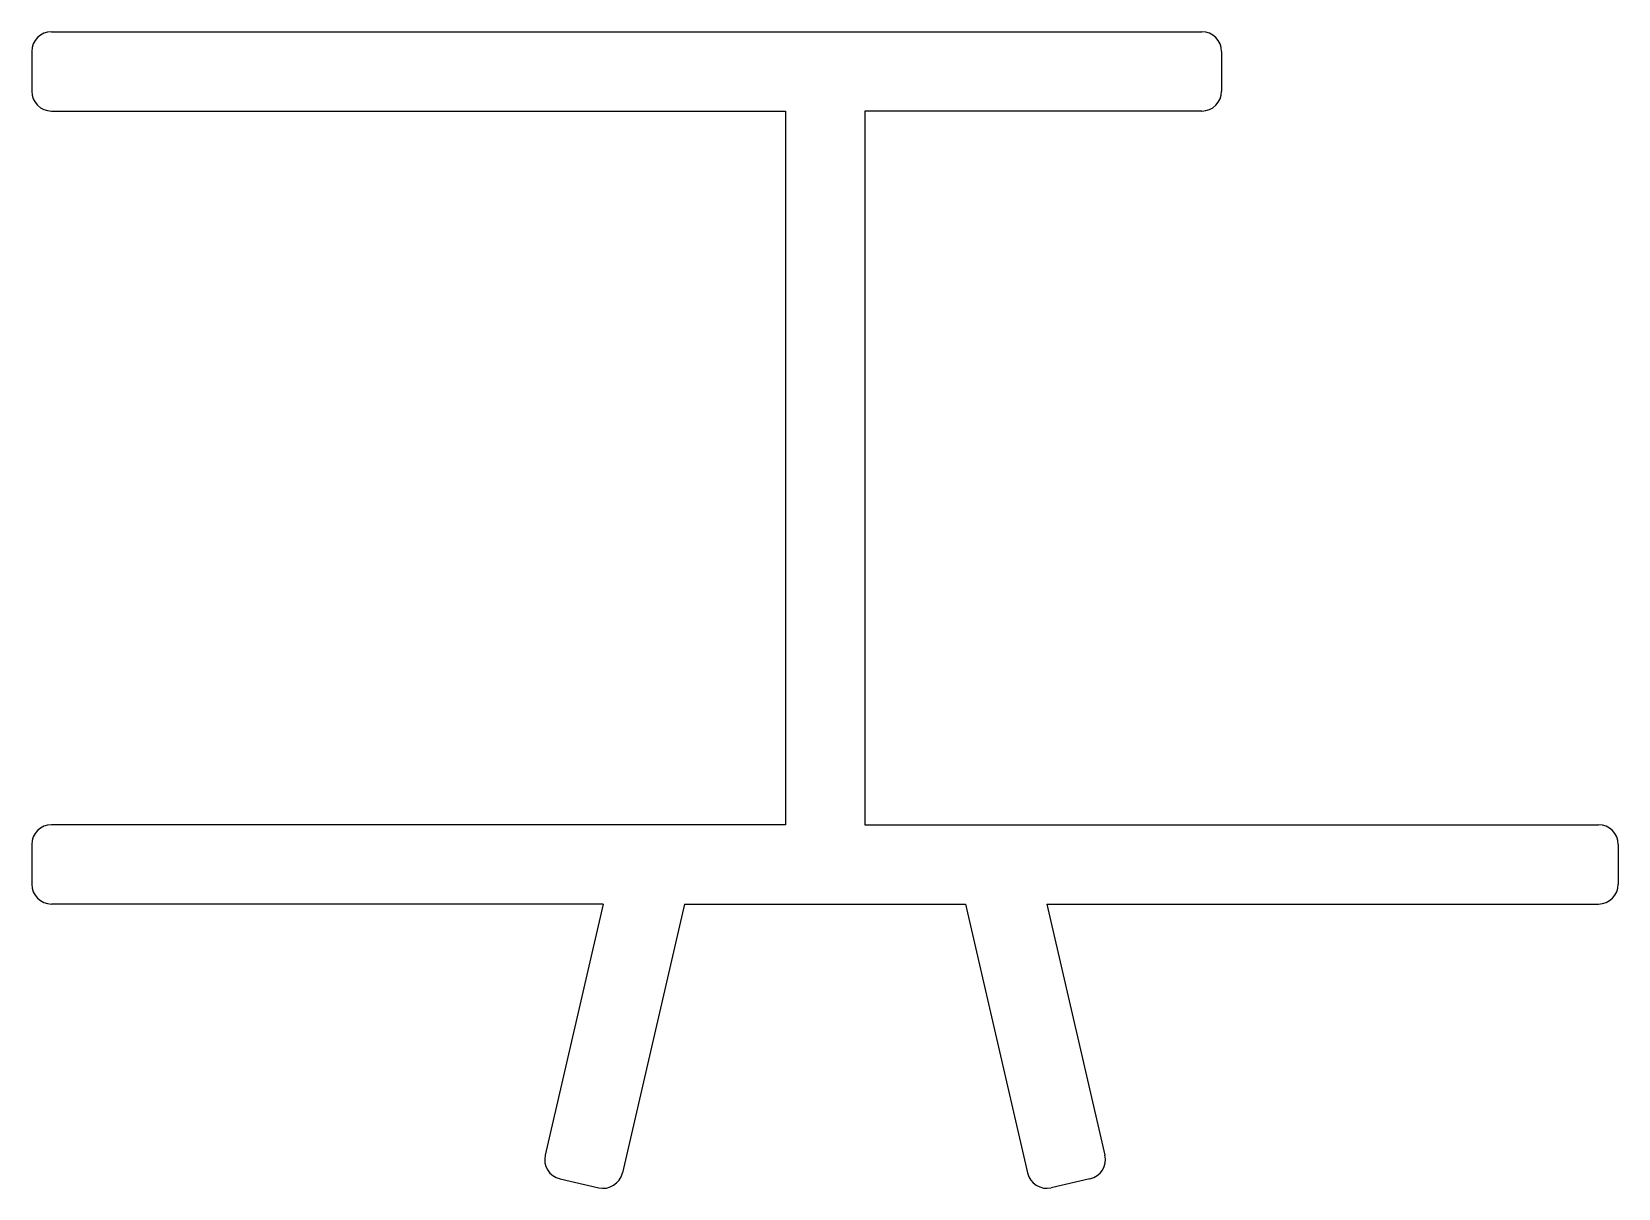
# Model space of a CAD drawing. Extents: x 1803 to 1823, y 1263.4 to 1277.9.
import ezdxf

# ---------------------------------------------------------------- set-up
doc = ezdxf.new("R2010")
doc.units = 0
doc.layers.get('0').update_dxf_attribs({"linetype": 'CONTINUOUS'})

msp = doc.modelspace()

# ---------------------------------------------------------------- linework, layer by layer
for p, q in [((1803.228, 1277.943), (1817.728, 1277.943)), ((1802.978, 1277.693), (1802.978, 1277.193)), ((1817.978, 1277.693), (1817.978, 1277.193)), ((1803.228, 1276.943), (1812.478, 1276.943)), ((1812.478, 1276.943), (1812.478, 1267.943)), ((1813.478, 1276.943), (1813.478, 1267.943)), ((1817.728, 1276.943), (1813.478, 1276.943)), ((1812.478, 1267.943), (1803.228, 1267.943)), ((1813.478, 1267.943), (1822.728, 1267.943)), ((1802.978, 1267.693), (1802.978, 1267.193)), ((1822.978, 1267.693), (1822.978, 1267.193)), ((1810.182, 1266.943), (1803.228, 1266.943)), ((1810.182, 1266.943), (1809.451, 1263.777)), ((1811.208, 1266.943), (1810.425, 1263.552)), ((1811.208, 1266.943), (1814.748, 1266.943)), ((1814.748, 1266.943), (1815.531, 1263.552)), ((1815.774, 1266.943), (1816.505, 1263.777)), ((1815.774, 1266.943), (1822.728, 1266.943)), ((1809.638, 1263.477), (1810.125, 1263.365)), ((1816.318, 1263.477), (1815.831, 1263.365))]:
    msp.add_line(p, q)
for centre, start, end in [((1803.228, 1277.693), 90, 180), ((1817.728, 1277.693), 0, 90), ((1803.228, 1277.193), 180, 270), ((1817.728, 1277.193), 270, 0), ((1803.228, 1267.693), 90, 180), ((1822.728, 1267.693), 0, 90), ((1803.228, 1267.193), 180, 270), ((1822.728, 1267.193), 270, 0), ((1809.694, 1263.721), 167, 257), ((1816.262, 1263.721), 283, 13), ((1810.181, 1263.608), 257, 347), ((1815.774, 1263.608), 193, 283)]:
    msp.add_arc(centre, 0.25, start, end)

doc.saveas('drawing.dxf')
